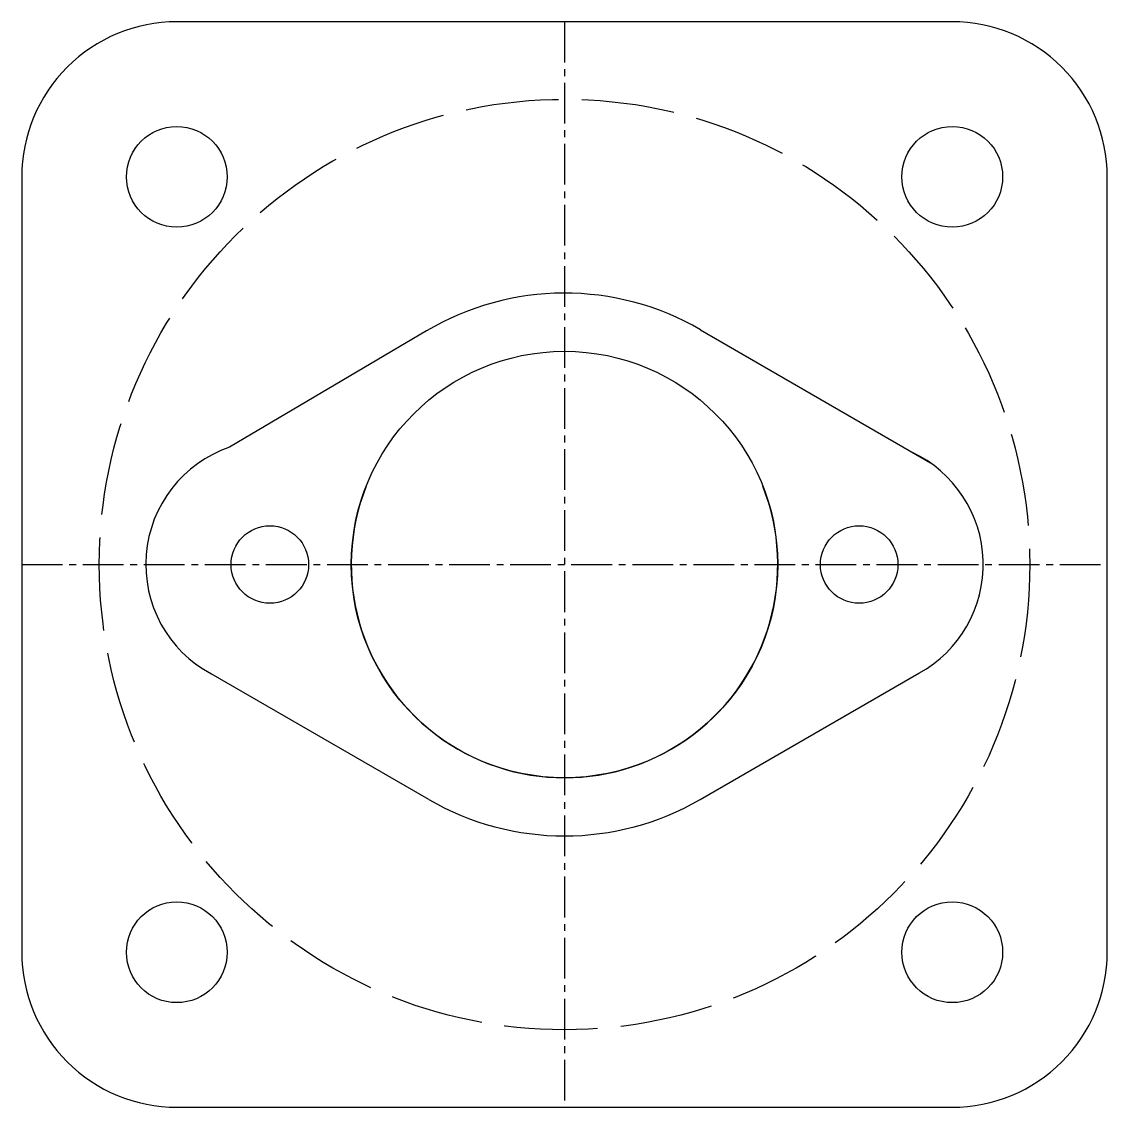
# Model space of a CAD drawing. Header units: inches. Extents: x -2 to 138, y -3 to 137.
import ezdxf

# ---------------------------------------------------------------- set-up
doc = ezdxf.new("R2010")
doc.units = ezdxf.units.IN
doc.header["$MEASUREMENT"] = 0
doc.linetypes.add('ACAD_ISO02W100', pattern=[15, 12, -3])
doc.linetypes.add('CENTER2', pattern=[1.125, 0.75, -0.125, 0.125, -0.125])

msp = doc.modelspace()

# ---------------------------------------------------------------- linework, layer by layer
at = {"linetype": 'CENTER2', "ltscale": 7}
for p, q in [((68.13, 137.32), (68.13, -2.68)), ((-1.87, 67.32), (138.13, 67.32))]:
    msp.add_line(p, q, dxfattribs=at)
for p, q in [((50.32, 97.46), (24.93, 82.46)), ((85.68, 97.6), (115.32, 80.42)), ((50.62, 37.02), (22.58, 53.21)), ((85.63, 37.02), (113.82, 53.3))]:
    msp.add_line(p, q)
msp.add_lwpolyline([(18.13, -2.68), (118.13, -2.68, 0.414214), (138.13, 17.32), (138.13, 117.32, 0.414214), (118.13, 137.32), (18.13, 137.32, 0.414214), (-1.87, 117.32), (-1.87, 17.32, 0.414214)], format="xyb", close=True)
at = {"linetype": 'ACAD_ISO02W100'}
msp.add_circle((68.13, 67.32), 60, dxfattribs=at)
for centre, radius in [((18.13, 117.32), 6.5), ((118.13, 117.32), 6.5), ((68.13, 67.32), 27.5), ((30.13, 67.32), 5), ((106.13, 67.32), 5), ((18.13, 17.32), 6.5), ((118.13, 17.32), 6.5)]:
    msp.add_circle(centre, radius)
for centre, radius, start, end in [((68.13, 67.32), 35, 59.8953, 120.5729), ((30.13, 67.32), 16, 108.9494, 241.8749), ((106.13, 67.32), 16, 298.7559, 64.8642), ((68.13, 67.32), 27.5, 158.4759, 21.5241), ((68.13, 67.32), 35, 239.9848, 300.0066)]:
    msp.add_arc(centre, radius, start, end)

doc.saveas('drawing.dxf')
